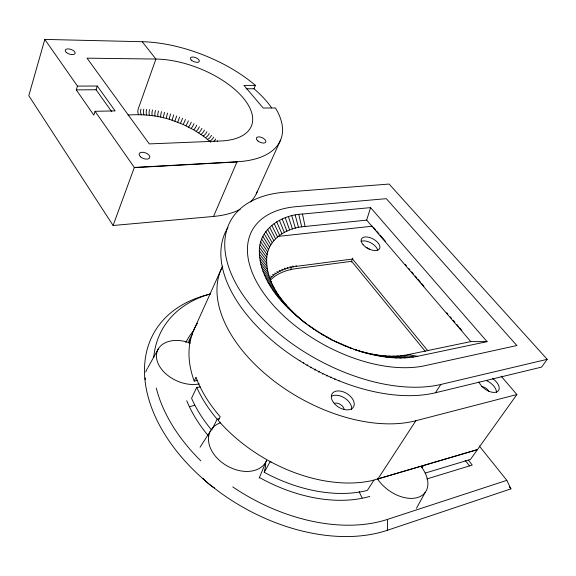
<?xml version="1.0" encoding="UTF-8"?>
<svg xmlns="http://www.w3.org/2000/svg" width="576" height="576" viewBox="0 0 576 576"><rect width="100%" height="100%" fill="white"/><g stroke="black" fill="none" stroke-linecap="round" stroke-linejoin="round"><path stroke-width="0.86" d="M299.549 318.47L306.526 323.942C283.5 306.23 259.661 281.714 259.308 250.798C259.373 228.362 282.204 214.798 302.494 214.034L370.57 207.619L487.087 341.647L417.636 356.285C396.295 360.54 374.249 356.263 353.959 349.301L357.062 350.316L345.629 346.219M387.36 530.287L387.504 519.386L506.83 480.341L510.934 488.851L387.36 530.287A161.302 106.337 30.5 0 1 173.729 447.379A161.302 106.337 30.5 0 1 210.254 294.106M302.774 320.954C284.162 305.201 265.183 283.399 266.76 257.407C268.279 238.414 287.705 227.47 305.086 226.476L366.674 220.126L470.815 341.597L487.087 341.647M210.823 142.207L203.227 135.986L193.702 129.823L183.204 124.517L172.087 120.226L173.678 114.919M374.026 480.11L367.33 490.414L365.89 490.774A125.294 81.396 30.3 0 1 265.133 472.802L264.218 472.306L265.586 466.265A36.18 25.927 29.8 0 0 265.529 463.061M190.757 338.832L189.058 343.238M352.829 258.134L352.591 259.027L427.838 350.77M174.902 121.198L176.674 115.956M246.067 88.798L253.973 88.747L255.398 85.37L254.311 84.449A103.01 50.357 21.5 0 0 142.214 41.717L44.806 39.413L28.8 95.681L113.105 225.504L213.538 216.432A99.576 52.963 21.1 0 0 240.163 209.362M77.45 86.105L97.286 86.026L115.135 110.902L95.062 111.298L93.816 115.099L76.27 89.885L77.45 86.105L44.806 39.413M366.674 220.126L370.57 207.619M111.758 111.737L96.077 89.755L97.286 86.026M351.317 262.152L352.447 258.768M113.105 225.504L134.323 167.443L95.062 111.298M177.696 122.234L179.654 117.058M182.606 118.238L180.468 123.343M185.515 119.491L183.204 124.517M259.171 478.073L266.594 460.462A31.745 22.457 29.7 0 1 220.975 461.7A31.745 22.457 29.7 0 1 220.5 422.777M213.538 216.432L237.031 161.777A103.01 50.357 21.5 0 0 275.414 107.971L263.182 108.007L243.965 85.421L255.398 85.37M319.126 371.189L318.665 372.226M193.5 330.696L221.803 267.919M256.298 193.81L280.562 140.062M197.597 380.426L194.22 381.089L196.006 377.28L196.33 378.18A126.619 80.762 30.1 0 0 218.318 414.526L220.205 416.722L218.297 420.523L218.578 420.854A126.274 80.928 30.2 0 0 330.624 481.781L337.068 482.501A126.274 80.928 30.2 0 0 372.578 480.463L477.418 449.69M200.326 386.906A34.25 23.04 24.5 0 1 197.762 387.31L196.733 387.317L191.57 398.246L192.686 400.73A125.294 81.396 30.3 0 0 210.982 429.25L211.709 430.099L217.159 419.191L219.571 418.536M290.369 269.842L291.974 266.63M315.252 369.101L314.719 370.102M416.419 508.363L425.282 492.264M264.218 472.306L270.216 461.556L271.145 462.06M147.874 367.582L158.558 348.487M310.846 367.855L311.306 367.114M200.066 447.235L210.262 431.323M377.791 479.095L415.872 420.732L516.888 394.531L501.106 376.128M225.936 231.062A141.343 80.042 28.9 0 0 280.685 347.479A141.343 80.042 28.9 0 0 435.406 392.767L440.834 384.466L547.2 359.33L389.124 184.054L285.127 192.161A142.171 79.517 28.8 0 0 250.733 305.446A142.171 79.517 28.8 0 0 440.834 384.466M422.071 467.748L423.54 465.595M516.888 394.531L470.434 459.446L425.225 473.069M547.2 359.33L541.613 367.099L435.406 392.767M352.591 259.027L296.726 266.299C286.942 267.574 277.006 271.145 270.086 278.446A5.479 4.342 43.4 0 0 269.158 277.956M318.535 332.338L331.43 339.732L351.95 348.509L349.409 347.688M426.809 478.973L472.255 465.062L468.367 460.116M377.914 478.922L477.54 449.518M362.167 351.943L358.502 350.748C374.472 355.457 391.565 357.926 408.053 354.643L470.815 341.597M277.481 236.455L372.478 226.188M134.323 167.443L237.031 161.777M134.251 167.63L236.952 161.957M127.98 115.049C142.848 113.99 157.946 115.373 172.087 120.226M76.27 89.885L96.077 89.755M331.43 339.732L336.722 342.043M408.053 354.643L417.636 356.285M404.482 355.284L413.654 357.005M400.824 355.745L409.579 357.53M397.03 356.04L405.338 357.862M393.106 356.148L400.961 357.991M389.066 356.09L396.439 357.926M341.762 344.362L335.866 341.942M384.926 355.853L391.802 357.667M380.686 355.442L387.058 357.199M376.366 354.852L382.212 356.544M345.528 346.126L346.846 346.522M371.974 354.082L377.287 355.687M367.524 353.138L372.298 354.629M363.031 352.03L367.25 353.383M341.1 344.326L344.873 345.924M312.617 328.219L314.417 329.638L308.124 325.073L321.984 334.159L331.733 339.559M315.101 330.091L317.851 331.884M303.761 321.818L310.414 326.837M295.51 315.043L299.167 317.894M291.636 311.537L295.711 314.77M287.95 307.966L292.421 311.58M284.45 304.344L289.296 308.347M281.16 300.679L286.351 305.071M253.973 88.747L254.549 89.244A102.787 50.544 21.4 0 1 271.649 107.87M278.078 296.986L283.594 301.766M275.213 293.27L281.023 298.44M272.578 289.541L278.654 295.106M270.166 285.818L276.487 291.766M267.991 282.11L274.529 288.439M266.054 278.417L272.779 285.12M321.984 334.159L322.747 334.922M264.355 274.759L271.246 281.837M262.901 271.138L269.921 278.582M261.691 267.574L268.819 275.364M260.726 264.067L267.934 272.203M373.644 227.556L375.401 229.601M376.567 230.962L378.907 233.69M380.081 235.051L385.337 241.186M405.216 264.355L406.39 265.716M408.73 268.445L409.896 269.806M411.653 271.85L413.402 273.895M415.159 275.94L416.909 277.985M418.082 279.353L420.422 282.074M421.589 283.442L423.929 286.164M446.731 312.746L447.898 314.107M450.238 316.836L451.404 318.197M453.161 320.242L454.918 322.286M456.667 324.331L458.424 326.376M459.59 327.737L461.93 330.466M260.006 260.626L267.264 269.1M217.159 419.191L216.425 418.334A126.274 80.928 30.2 0 1 197.863 389.801L196.733 387.317M259.531 257.263L266.818 266.062M425.29 351.353L351.634 261.302L296.194 268.61A83.29 49.255 29.4 0 0 270.446 280.094M479.29 446.004L506.83 480.341M509.249 486.742L510.934 488.851M259.301 253.987L266.58 263.095M142.214 41.717L155.909 59.054A70.301 34.315 21.5 0 1 244.296 99.274A70.301 34.315 21.5 0 1 220.622 140.998L149.292 143.906L87.026 58.169L155.909 59.054L138.175 109.073A4.118 2.11 88.6 0 0 138.737 114.811M465.163 460.332L469.591 465.977M259.308 250.798L266.566 260.208M259.553 247.709L266.76 257.407M260.035 244.728L267.17 254.7M260.748 241.855L267.782 252.094M261.684 239.098L268.596 249.581M262.843 236.462L269.618 247.183M264.218 233.957L270.828 244.901M265.802 231.588L272.232 242.726M267.595 229.349L273.816 240.682M269.582 227.254L275.58 238.759M326.815 336.931L327.053 337.392M271.764 225.295L277.524 236.959M274.126 223.488L279.634 235.296M276.667 221.825L281.902 233.762M279.374 220.313L284.321 232.366M282.247 218.952L286.891 231.106M194.22 381.089L193.608 379.404A126.274 80.928 30.2 0 1 195.998 325.663M285.271 217.742L289.606 229.982M288.446 216.691L292.45 229.003M291.758 215.798L295.423 228.161M295.193 215.057L298.519 227.455M298.757 214.474L301.723 226.901M302.494 214.034L305.086 226.476M295.934 265.507A5.321 3.362 81.6 0 1 296.726 266.299M292.86 265.982A5.335 3.463 79.5 0 1 293.688 266.774M289.915 266.58A5.35 3.586 76.7 0 1 290.801 267.365M287.071 267.314A5.364 3.701 73.7 0 1 288.007 268.085M284.342 268.178A5.378 3.809 70.5 0 1 285.322 268.942M281.729 269.179A5.386 3.91 67.1 0 1 282.751 269.921M279.238 270.302A5.4 4.003 63.6 0 1 280.303 271.03M276.876 271.562A5.414 4.09 59.9 0 1 277.985 272.268M274.644 272.945A5.436 4.169 56 0 1 275.796 273.629M272.556 274.45A5.45 4.234 52 0 1 273.744 275.119M270.619 276.084A5.465 4.291 47.7 0 1 271.843 276.725M299.736 360.468A5.918 0.943 -54.2 0 1 299.945 360.238M303.343 363.031A5.926 0.698 -56 0 1 303.725 362.57M307.044 365.494A5.933 0.454 -57.8 0 1 307.562 364.788M322.877 373.658A5.947 0.547 -65.1 0 1 322.661 374.22M326.966 375.235A5.954 0.792 -66.9 0 1 326.714 376.085M330.991 376.942A5.954 1.037 -68.7 0 1 330.79 377.813M335.002 378.785A5.954 1.282 -70.6 0 1 334.894 379.397M339.048 380.52A5.954 1.519 -72.6 0 1 339.005 380.837M415.872 420.732A131.832 77.983 29.4 0 1 270.576 378.295A131.832 77.983 29.4 0 1 222.725 266.112M486.562 380.657A11.693 6.516 34.6 0 1 496.454 392.371M481.378 386.482A6.257 3.506 34.7 0 1 488.808 391.219M492.545 378.533A11.722 6.494 34.5 0 1 495.979 392.213A11.722 6.494 34.5 0 1 479.023 381.996M331.438 396.31A12.528 7.985 31.9 0 1 344.923 398.203A12.528 7.985 31.9 0 1 351.569 409.608M334.656 403.178A6.703 4.291 32 0 1 344.311 409.572M361.022 241.387A10.231 5.429 28.3 0 1 370.858 242.842A10.231 5.429 28.3 0 1 377.676 250.214M366.034 247.486A5.479 2.923 28.3 0 1 369.72 249.437M196.344 325.058A126.274 80.928 30.2 0 1 197.438 323.273M141.386 114.797A4.111 2.009 -89.9 0 1 140.954 109.066M144.05 114.869A4.104 1.872 -88 0 1 143.791 109.152M146.75 115.034A4.097 1.728 -86.2 0 1 146.678 109.332M149.494 115.279A4.09 1.584 -84.5 0 1 149.602 109.606M152.266 115.61A4.082 1.433 -82.8 0 1 152.554 109.966M155.066 116.028A4.082 1.282 -81.2 0 1 155.542 110.419M157.889 116.532A4.075 1.13 -79.6 0 1 158.551 110.959M160.726 117.108A4.068 0.972 -78 0 1 161.568 111.586M163.57 117.77A4.068 0.814 -76.5 0 1 164.599 112.291M166.414 118.512A4.061 0.655 -75 0 1 167.63 113.09M169.258 119.333A4.061 0.497 -73.5 0 1 170.662 113.962M188.395 120.809A4.046 0.468 -64.9 0 1 185.897 125.748M191.218 122.198A4.046 0.626 -63.4 0 1 188.546 127.051M193.99 123.646A4.046 0.785 -62 0 1 191.153 128.412M196.704 125.15A4.054 0.936 -60.5 0 1 193.702 129.823M199.361 126.713A4.054 1.094 -59 0 1 196.186 131.292M201.938 128.326A4.054 1.246 -57.4 0 1 198.605 132.811M204.444 129.989A4.054 1.397 -55.8 0 1 200.952 134.374M206.87 131.702A4.061 1.548 -54.1 0 1 203.227 135.986M209.21 133.459A4.061 1.692 -52.4 0 1 205.423 137.635M211.464 135.252A4.068 1.829 -50.7 0 1 207.526 139.32M213.617 137.081A4.068 1.966 -48.9 0 1 209.542 141.041M215.669 138.938A4.075 2.102 -46.9 0 1 213.883 141.408M217.613 140.832A4.082 2.232 -44.9 0 1 217.296 141.473M257.378 191.268A99.576 52.963 21.1 0 1 250.51 201.924M188.647 341.474A125.294 81.396 30.3 0 1 192.6 333.994M421.02 466.438A31.133 20.023 36.3 0 1 417.478 497.542A31.133 20.023 36.3 0 1 377.705 479.225M362.153 497.743A33.134 21.838 36.9 0 1 359.179 491.515M214.69 488.074A33.754 24.458 30 0 1 203.033 478.202M199.202 383.897A29.794 20.045 24.5 0 1 156.845 359.633A29.794 20.045 24.5 0 1 190.274 343.058M194.638 405.144A31.702 21.874 24.5 0 1 189.641 406.613M145.332 379.699A31.702 21.874 24.5 0 1 145.123 377.935M145.75 372.074A31.702 21.874 24.5 0 1 147.449 368.352M369.763 496.426A127.922 83.513 30.4 0 1 259.481 477.526M208.462 435.931A127.922 83.513 30.4 0 1 186.739 400.709M185.774 342.655A127.922 83.513 30.4 0 1 193.651 330.646M387.504 519.386A155.642 101.822 30.5 0 1 232.762 486.907M200.786 460.793A155.642 101.822 30.5 0 1 156.283 388.037M153.706 357.494A155.642 101.822 30.5 0 1 210.413 293.846M226.246 230.443A141.343 80.042 28.9 0 1 227.959 227.441M516.852 345.542L424.944 365.681A117.547 65.671 28.8 0 1 268.834 300.002A117.547 65.671 28.8 0 1 296.251 206.647L386.316 198.662L516.852 345.542M333.569 402.624A12.571 7.963 31.9 0 0 353.304 407.254A12.571 7.963 31.9 0 0 341.474 391.306A12.571 7.963 31.9 0 0 333.569 402.624M363.11 244.685A10.26 5.414 28.2 0 0 379.231 249.091A10.26 5.414 28.2 0 0 369.274 237.42A10.26 5.414 28.2 0 0 363.11 244.685M140.53 156.816A5.616 3.017 20.5 0 0 149.609 157.946A5.616 3.017 20.5 0 0 143.33 152.309A5.616 3.017 20.5 0 0 140.53 156.816M257.904 140.947A5.105 2.534 23.8 0 0 265.802 142.034A5.105 2.534 23.8 0 0 259.69 136.93A5.105 2.534 23.8 0 0 257.904 140.947M66.326 52.416A5.191 2.477 18.2 0 0 74.851 53.798A5.191 2.477 18.2 0 0 69.372 48.996A5.191 2.477 18.2 0 0 66.326 52.416M191.635 60.329A4.774 2.189 21.5 0 0 199.195 61.596A4.774 2.189 21.5 0 0 193.709 57.089A4.774 2.189 21.5 0 0 191.635 60.329"/></g></svg>
